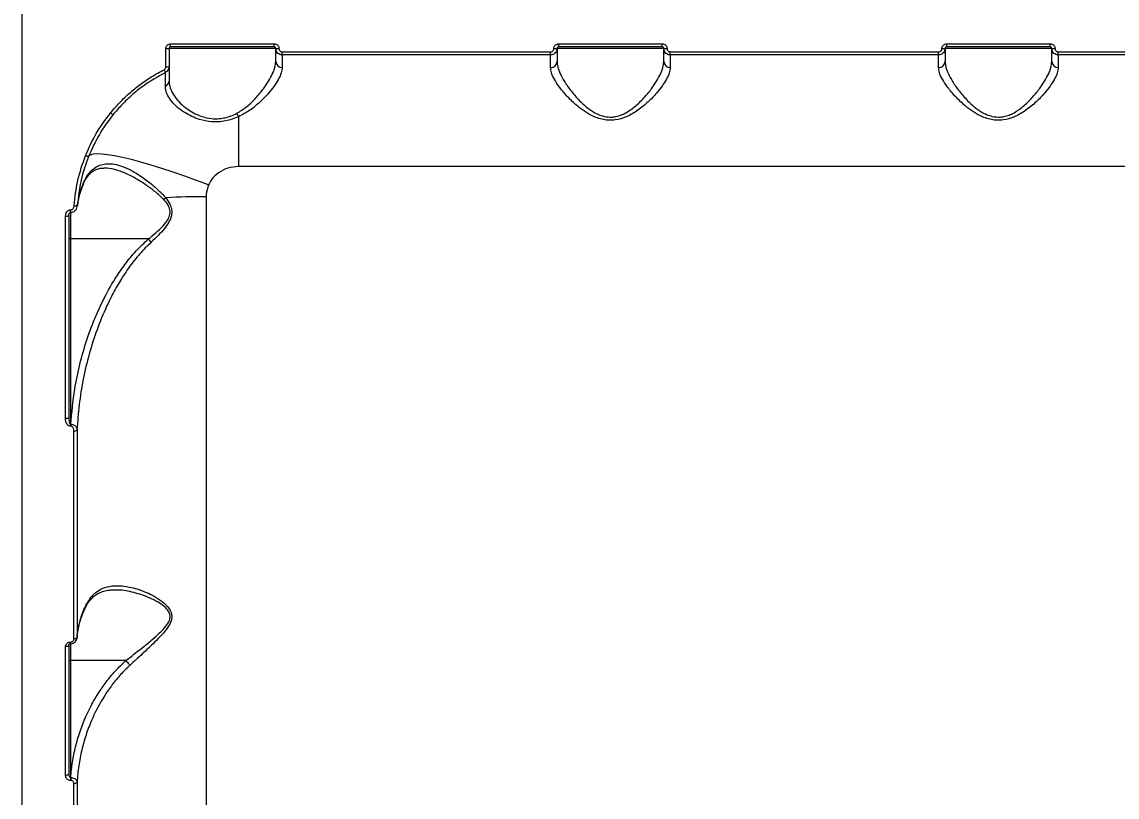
# Model space of a CAD drawing. Header units: millimetres. Extents: x -7735 to 7893, y -6545 to 6034.
# Drawn here: x -1993.2 to -1654.5, y -2416.5 to -2176.6 of the extents above; entities that cross this region are included whole.
import ezdxf

# ---------------------------------------------------------------- set-up
doc = ezdxf.new("R2010")
doc.units = ezdxf.units.MM
for name, color, linetype in [('DIKOM_ОБЪЕКТ', 7, 'Continuous'), ('DIKOM_РАЗМЕР_ЗОНА', 7, 'Continuous'), ('DIKOM_РАЗМЕР_ОБЪЕКТА', 7, 'Continuous')]:
    doc.layers.add(name, color=color, linetype=linetype)
doc.styles.add('style1', font='arial.ttf', dxfattribs={"width": 0.8})
doc.dimstyles.new('1-50', dxfattribs={"dimtxt": 300, "dimasz": 200, "dimexe": 100, "dimexo": 0, "dimgap": 100, "dimtad": 1, "dimtxsty": 'style1', "dimcen": 200, "dimclrd": 7, "dimclre": 7, "dimclrt": 7, "dimadec": 1, "dimazin": 2, "dimtfac": 1, "dimtmove": 0, "dimatfit": 2, "dimfxl": 0, "dimlwd": 25, "dimlwe": 18, "dimarcsym": 0})

# ---------------------------------------------------------------- blocks, each defined once
blk = doc.blocks.new('*D0')
at = {"layer": 'Defpoints', "color": 0, "transparency": 16777216}
for p in [(5893.22, 882.1), (-4595.74, 266.13), (5893.22, -5840.17)]:
    blk.add_point(p, dxfattribs=at)
at = {"layer": 'DIKOM_РАЗМЕР_ОБЪЕКТА', "color": 7, "lineweight": 18, "transparency": 16777216}
for p, q in [((5893.22, 882.1), (5893.22, -5940.17)), ((-4595.74, 266.13), (-4595.74, -5940.17))]:
    blk.add_line(p, q, dxfattribs=at)
at = {"layer": 'DIKOM_РАЗМЕР_ОБЪЕКТА', "color": 7, "lineweight": 25, "transparency": 16777216}
blk.add_line((-4395.74, -5840.17), (5693.22, -5840.17), dxfattribs=at)
at = {"layer": 'DIKOM_РАЗМЕР_ОБЪЕКТА', "color": 7, "transparency": 16777216}
for points in [[(-4395.74, -5806.84), (-4395.74, -5873.51), (-4595.74, -5840.17)], [(5693.22, -5806.84), (5693.22, -5873.51), (5893.22, -5840.17)]]:
    blk.add_solid(points, dxfattribs=at)
at = {"layer": 'DIKOM_РАЗМЕР_ОБЪЕКТА', "color": 7, "transparency": 16777216, "insert": (648.74, -5587), "char_height": 300, "attachment_point": 5, "style": 'style1'}
blk.add_mtext('10450', dxfattribs=at)
blk = doc.blocks.new('*D1')
at = {"layer": 'Defpoints', "color": 0, "transparency": 16777216}
for p in [(-1659.72, 4539.04), (-6635.97, -4006.79), (-1659.72, -4006.79)]:
    blk.add_point(p, dxfattribs=at)
at = {"layer": 'DIKOM_РАЗМЕР_ОБЪЕКТА', "color": 7, "lineweight": 18, "transparency": 16777216}
for p, q in [((-1659.72, 4539.04), (-6735.97, 4539.04)), ((-1659.72, -4006.79), (-6735.97, -4006.79))]:
    blk.add_line(p, q, dxfattribs=at)
at = {"layer": 'DIKOM_РАЗМЕР_ОБЪЕКТА', "color": 7, "lineweight": 25, "transparency": 16777216}
blk.add_line((-6635.97, 4339.04), (-6635.97, -3806.79), dxfattribs=at)
at = {"layer": 'DIKOM_РАЗМЕР_ОБЪЕКТА', "color": 7, "transparency": 16777216}
for points in [[(-6669.31, 4339.04), (-6602.64, 4339.04), (-6635.97, 4539.04)], [(-6669.31, -3806.79), (-6602.64, -3806.79), (-6635.97, -4006.79)]]:
    blk.add_solid(points, dxfattribs=at)
at = {"layer": 'DIKOM_РАЗМЕР_ОБЪЕКТА', "color": 7, "transparency": 16777216, "insert": (-6889.14, 266.13), "char_height": 300, "attachment_point": 5, "rotation": 90, "style": 'style1'}
blk.add_mtext('8550', dxfattribs=at)
blk = doc.blocks.new('*D3')
at = {"layer": 'Defpoints', "color": 0, "transparency": 16777216}
for p in [(-6112.56, 266.13), (7893.22, 266.13), (7893.22, -6445.11)]:
    blk.add_point(p, dxfattribs=at)
at = {"layer": 'DIKOM_РАЗМЕР_ЗОНА', "color": 7, "lineweight": 18, "transparency": 16777216}
for p, q in [((-6112.56, 266.13), (-6112.56, -6545.11)), ((7893.22, 266.13), (7893.22, -6545.11))]:
    blk.add_line(p, q, dxfattribs=at)
at = {"layer": 'DIKOM_РАЗМЕР_ЗОНА', "color": 7, "lineweight": 25, "transparency": 16777216}
blk.add_line((-5912.56, -6445.11), (7693.22, -6445.11), dxfattribs=at)
at = {"layer": 'DIKOM_РАЗМЕР_ЗОНА', "color": 7, "transparency": 16777216}
for points in [[(-5912.56, -6411.77), (-5912.56, -6478.44), (-6112.56, -6445.11)], [(7693.22, -6411.77), (7693.22, -6478.44), (7893.22, -6445.11)]]:
    blk.add_solid(points, dxfattribs=at)
at = {"layer": 'DIKOM_РАЗМЕР_ЗОНА', "color": 7, "transparency": 16777216, "insert": (890.33, -6191.83), "char_height": 300, "attachment_point": 5, "style": 'style1'}
blk.add_mtext('13950', dxfattribs=at)

msp = doc.modelspace()

# ---------------------------------------------------------------- linework, layer by layer
at = {"layer": 'DIKOM_ОБЪЕКТ', "color": 7, "linetype": 'Continuous', "lineweight": 15}
for p, q in [((-1993.19, -2169.877), (-1993.19, -2588.875)), ((-1947.19, -2183.409), (-1915.19, -2183.409)), ((-1947.19, -2184.375), (-1947.19, -2183.409)), ((-1915.19, -2184.375), (-1947.19, -2184.375)), ((-1915.19, -2184.375), (-1915.19, -2183.409)), ((-1827.19, -2183.409), (-1795.19, -2183.409)), ((-1827.19, -2184.375), (-1827.19, -2183.409)), ((-1795.19, -2184.375), (-1827.19, -2184.375)), ((-1795.19, -2184.375), (-1795.19, -2183.409)), ((-1707.19, -2183.409), (-1675.19, -2183.409)), ((-1707.19, -2184.375), (-1707.19, -2183.409)), ((-1675.19, -2184.375), (-1707.19, -2184.375)), ((-1675.19, -2184.375), (-1675.19, -2183.409)), ((-1948.69, -2190.539), (-1948.69, -2184.913)), ((-1947.69, -2184.875), (-1947.69, -2190.488)), ((-1914.69, -2184.875), (-1947.69, -2184.875)), ((-1914.69, -2188.925), (-1914.69, -2184.875)), ((-1912.69, -2185.915), (-1829.69, -2185.915)), ((-1912.69, -2186.875), (-1912.69, -2185.915)), ((-1912.69, -2186.875), (-1912.69, -2190.732)), ((-1829.69, -2186.875), (-1912.69, -2186.875)), ((-1829.69, -2186.875), (-1829.69, -2185.915)), ((-1829.69, -2190.732), (-1829.69, -2186.875)), ((-1827.69, -2184.875), (-1827.69, -2188.925)), ((-1794.69, -2184.875), (-1827.69, -2184.875)), ((-1794.69, -2188.925), (-1794.69, -2184.875)), ((-1792.69, -2185.915), (-1709.69, -2185.915)), ((-1792.69, -2186.875), (-1792.69, -2185.915)), ((-1792.69, -2186.875), (-1792.69, -2190.732)), ((-1709.69, -2186.875), (-1792.69, -2186.875)), ((-1709.69, -2186.875), (-1709.69, -2185.915)), ((-1709.69, -2190.732), (-1709.69, -2186.875)), ((-1707.69, -2184.875), (-1707.69, -2188.925)), ((-1674.69, -2184.875), (-1707.69, -2184.875)), ((-1674.69, -2188.925), (-1674.69, -2184.875)), ((-1672.69, -2185.915), (-1589.69, -2185.915)), ((-1672.69, -2186.875), (-1672.69, -2185.915)), ((-1672.69, -2186.875), (-1672.69, -2190.732)), ((-1589.69, -2186.875), (-1672.69, -2186.875)), ((-1926.19, -2205.968), (-1926.19, -2221.377)), ((-1576.19, -2221.377), (-1926.19, -2221.377)), ((-1974.292, -2227.024), (-1974.304, -2227.053)), ((-1936.24, -2230.722), (-1936.24, -2550.875)), ((-1978.19, -2234.778), (-1978.096, -2234.778)), ((-1978.19, -2235.621), (-1978.19, -2234.778)), ((-1978.096, -2235.621), (-1978.096, -2234.778)), ((-1975.949, -2233.564), (-1975.861, -2232.918)), ((-1979.69, -2299.386), (-1979.69, -2236.721)), ((-1978.69, -2236.559), (-1978.69, -2299.076)), ((-1978.19, -2235.61), (-1978.19, -2243.791)), ((-1978.19, -2235.621), (-1978.096, -2235.621)), ((-1954.077, -2243.791), (-1978.19, -2243.791)), ((-1978.19, -2243.791), (-1978.19, -2301.08)), ((-1978.19, -2301.08), (-1978.069, -2301.08)), ((-1978.19, -2301.08), (-1978.19, -2301.727)), ((-1978.069, -2301.727), (-1978.19, -2301.727)), ((-1978.069, -2301.08), (-1978.069, -2301.727)), ((-1976.133, -2302.89), (-1976.133, -2367.07)), ((-1977.13, -2367.508), (-1977.13, -2303.186)), ((-1979.69, -2409.76), (-1979.69, -2369.896)), ((-1978.69, -2369.418), (-1978.69, -2409.186)), ((-1978.19, -2368.48), (-1978.157, -2368.48)), ((-1978.19, -2369.005), (-1978.19, -2368.48)), ((-1978.19, -2369.005), (-1978.157, -2369.005)), ((-1978.19, -2369.021), (-1978.19, -2374.227)), ((-1978.157, -2369.005), (-1978.157, -2368.48)), ((-1961.03, -2374.227), (-1978.19, -2374.227)), ((-1978.19, -2374.227), (-1978.19, -2410.382)), ((-1978.19, -2410.382), (-1978.087, -2410.382)), ((-1978.19, -2410.382), (-1978.19, -2411.281)), ((-1978.087, -2411.281), (-1978.19, -2411.281)), ((-1978.087, -2410.382), (-1978.087, -2411.281)), ((-1977.13, -2478.224), (-1977.13, -2412.247)), ((-1976.133, -2411.71), (-1976.133, -2477.542))]:
    msp.add_line(p, q, dxfattribs=at)
at = {"layer": 'DIKOM_ОБЪЕКТ', "color": 7, "linetype": 'Continuous', "lineweight": 15, "flags": 128}
for points in [[(-1935.481, -2227.08), (-1939.175, -2225.674), (-1942.832, -2224.341), (-1946.417, -2223.096), (-1949.893, -2221.95), (-1953.228, -2220.915), (-1956.387, -2220.002), (-1959.34, -2219.218), (-1962.057, -2218.571), (-1964.512, -2218.07), (-1966.681, -2217.717), (-1968.541, -2217.517), (-1970.075, -2217.471), (-1971.267, -2217.581), (-1972.106, -2217.844), (-1972.584, -2218.259)], [(-1974.237, -2226.697), (-1974.266, -2226.948), (-1974.292, -2227.024)], [(-1978.69, -2243.626), (-1978.681, -2243.658), (-1978.652, -2243.689), (-1978.606, -2243.718), (-1978.544, -2243.743), (-1978.468, -2243.763), (-1978.382, -2243.779), (-1978.288, -2243.788), (-1978.19, -2243.791)], [(-1978.69, -2299.076), (-1978.709, -2299.136), (-1978.766, -2299.195), (-1978.859, -2299.248), (-1978.983, -2299.295), (-1979.135, -2299.334), (-1979.308, -2299.363), (-1979.495, -2299.38), (-1979.69, -2299.386)], [(-1976.133, -2367.07), (-1976.164, -2367.157), (-1976.229, -2367.24), (-1976.325, -2367.315), (-1976.45, -2367.381), (-1976.598, -2367.435), (-1976.765, -2367.475), (-1976.944, -2367.5), (-1977.13, -2367.508)], [(-1978.69, -2369.418), (-1978.709, -2369.511), (-1978.766, -2369.601), (-1978.859, -2369.684), (-1978.983, -2369.756), (-1979.135, -2369.816), (-1979.308, -2369.86), (-1979.495, -2369.887), (-1979.69, -2369.896)], [(-1978.69, -2374.065), (-1978.681, -2374.097), (-1978.652, -2374.127), (-1978.606, -2374.155), (-1978.544, -2374.18), (-1978.468, -2374.2), (-1978.382, -2374.215), (-1978.288, -2374.224), (-1978.19, -2374.227)], [(-1978.69, -2409.186), (-1978.709, -2409.298), (-1978.766, -2409.406), (-1978.859, -2409.505), (-1978.983, -2409.592), (-1979.135, -2409.663), (-1979.308, -2409.716), (-1979.495, -2409.749), (-1979.69, -2409.76)]]:
    msp.add_lwpolyline(points, dxfattribs=at)
at = {"layer": 'DIKOM_ОБЪЕКТ', "color": 7, "linetype": 'Continuous', "lineweight": 15}
for centre, radius, start, end in [((-1948.443, -2178.266), 6.652, 267.87107, 276.49845), ((-1913.937, -2178.262), 6.655, 263.50344, 272.12756), ((-1828.443, -2178.266), 6.652, 267.87107, 276.49845), ((-1793.937, -2178.262), 6.655, 263.50344, 272.12756), ((-1708.443, -2178.266), 6.652, 267.87107, 276.49845), ((-1673.937, -2178.262), 6.655, 263.50344, 272.12756), ((-1948.442, -2185.643), 4.903, 267.10092, 278.82284), ((-1912.782, -2188.824), 1.911, 183.04459, 272.75573), ((-1829.598, -2188.824), 1.911, 267.24756, 356.95552), ((-1792.782, -2188.824), 1.911, 183.04459, 272.75573), ((-1709.598, -2188.824), 1.911, 267.24756, 356.95552), ((-1672.782, -2188.824), 1.911, 183.04448, 272.75244), ((-1940.592, -2187.313), 9.578, 205.47977, 211.17906), ((-1949.45, -2194.92), 1.761, 291.13645, 358.17282), ((-1963.338, -2202.169), 3.548, 227.18972, 242.55367), ((-1919.846, -2202.025), 7.469, 202.82603, 211.86163), ((-1972.428, -2215.885), 2.379, 242.90018, 266.23474), ((-1952.888, -2226.616), 6.084, 305.65479, 313.27017), ((-1936.354, -2467.283), 236.56, 89.97243, 92.99595), ((-1976.668, -2231.546), 1.968, 259.7581, 289.14637), ((-1979.447, -2235.05), 1.688, 261.72242, 296.64351), ((-1960.197, -2249.761), 8.549, 35.39835, 44.29195), ((-1976.928, -2302.041), 1.163, 259.97178, 313.1274), ((-1976.98, -2411.331), 0.928, 260.70124, 335.91334)]:
    msp.add_arc(centre, radius, start, end, dxfattribs=at)
for points, knots in [([(-1948.69, -2184.913), (-1948.683, -2184.802), (-1948.665, -2184.522), (-1948.484, -2184.1), (-1948.145, -2183.718), (-1947.696, -2183.459), (-1947.359, -2183.426), (-1947.19, -2183.409)], [0, 0, 0, 0, 0.1419046, 0.3567288, 0.571313, 0.7856881, 1, 1, 1, 1]), ([(-1947.19, -2184.375), (-1947.246, -2184.38), (-1947.359, -2184.391), (-1947.509, -2184.477), (-1947.622, -2184.604), (-1947.682, -2184.745), (-1947.688, -2184.838), (-1947.69, -2184.875)], [0, 0, 0, 0, 0.2139528, 0.4280582, 0.6427973, 0.8578477, 1, 1, 1, 1]), ([(-1915.19, -2183.409), (-1915.08, -2183.417), (-1914.801, -2183.435), (-1914.38, -2183.615), (-1913.999, -2183.955), (-1913.74, -2184.406), (-1913.707, -2184.744), (-1913.69, -2184.913)], [0, 0, 0, 0, 0.1406362, 0.3551035, 0.569833, 0.7848416, 1, 1, 1, 1]), ([(-1914.69, -2184.875), (-1914.696, -2184.819), (-1914.707, -2184.706), (-1914.793, -2184.556), (-1914.92, -2184.443), (-1915.061, -2184.383), (-1915.153, -2184.377), (-1915.19, -2184.375)], [0, 0, 0, 0, 0.215575, 0.4307005, 0.6453424, 0.8596254, 1, 1, 1, 1]), ([(-1828.69, -2184.913), (-1828.683, -2184.802), (-1828.665, -2184.522), (-1828.484, -2184.1), (-1828.145, -2183.718), (-1827.696, -2183.459), (-1827.359, -2183.426), (-1827.19, -2183.409)], [0, 0, 0, 0, 0.1419046, 0.3567288, 0.571313, 0.7856881, 1, 1, 1, 1]), ([(-1827.19, -2184.375), (-1827.246, -2184.38), (-1827.359, -2184.391), (-1827.509, -2184.477), (-1827.622, -2184.604), (-1827.682, -2184.745), (-1827.688, -2184.838), (-1827.69, -2184.875)], [0, 0, 0, 0, 0.2139528, 0.4280582, 0.6427973, 0.8578477, 1, 1, 1, 1]), ([(-1795.19, -2183.409), (-1795.08, -2183.417), (-1794.801, -2183.435), (-1794.38, -2183.615), (-1793.999, -2183.955), (-1793.74, -2184.406), (-1793.707, -2184.744), (-1793.69, -2184.913)], [0, 0, 0, 0, 0.1406362, 0.3551035, 0.569833, 0.7848416, 1, 1, 1, 1]), ([(-1794.69, -2184.875), (-1794.696, -2184.819), (-1794.707, -2184.706), (-1794.793, -2184.556), (-1794.92, -2184.443), (-1795.061, -2184.383), (-1795.153, -2184.377), (-1795.19, -2184.375)], [0, 0, 0, 0, 0.215575, 0.4307005, 0.6453424, 0.8596254, 1, 1, 1, 1]), ([(-1708.69, -2184.913), (-1708.683, -2184.802), (-1708.665, -2184.522), (-1708.484, -2184.1), (-1708.145, -2183.718), (-1707.696, -2183.459), (-1707.359, -2183.426), (-1707.19, -2183.409)], [0, 0, 0, 0, 0.1419117, 0.3567467, 0.5713415, 0.7857274, 1, 1, 1, 1]), ([(-1707.19, -2184.375), (-1707.246, -2184.38), (-1707.359, -2184.391), (-1707.509, -2184.477), (-1707.622, -2184.604), (-1707.682, -2184.745), (-1707.688, -2184.838), (-1707.69, -2184.875)], [0, 0, 0, 0, 0.2138351, 0.4279725, 0.6427438, 0.8578264, 1, 1, 1, 1]), ([(-1675.19, -2183.409), (-1675.08, -2183.417), (-1674.801, -2183.435), (-1674.38, -2183.615), (-1673.999, -2183.955), (-1673.74, -2184.406), (-1673.707, -2184.744), (-1673.69, -2184.913)], [0, 0, 0, 0, 0.1406362, 0.3551035, 0.569833, 0.7848416, 1, 1, 1, 1]), ([(-1674.69, -2184.875), (-1674.696, -2184.819), (-1674.707, -2184.706), (-1674.793, -2184.556), (-1674.92, -2184.443), (-1675.061, -2184.383), (-1675.153, -2184.377), (-1675.19, -2184.375)], [0, 0, 0, 0, 0.215575, 0.4307005, 0.6453424, 0.8596254, 1, 1, 1, 1]), ([(-1912.69, -2186.875), (-1912.837, -2186.865), (-1913.208, -2186.841), (-1913.771, -2186.602), (-1914.278, -2186.149), (-1914.624, -2185.55), (-1914.668, -2185.1), (-1914.69, -2184.875)], [0, 0, 0, 0, 0.1407485, 0.3554715, 0.5702987, 0.7851782, 1, 1, 1, 1]), ([(-1913.69, -2184.913), (-1913.679, -2185.026), (-1913.657, -2185.251), (-1913.485, -2185.552), (-1913.23, -2185.778), (-1912.949, -2185.898), (-1912.764, -2185.91), (-1912.69, -2185.915)], [0, 0, 0, 0, 0.215067, 0.4302116, 0.6449322, 0.8594109, 1, 1, 1, 1]), ([(-1827.69, -2184.875), (-1827.7, -2185.023), (-1827.725, -2185.395), (-1827.965, -2185.957), (-1828.417, -2186.464), (-1829.016, -2186.809), (-1829.466, -2186.853), (-1829.69, -2186.875)], [0, 0, 0, 0, 0.1416757, 0.3563608, 0.570916, 0.7854526, 1, 1, 1, 1]), ([(-1829.69, -2185.915), (-1829.578, -2185.904), (-1829.353, -2185.882), (-1829.054, -2185.709), (-1828.827, -2185.455), (-1828.707, -2185.174), (-1828.695, -2184.987), (-1828.69, -2184.913)], [0, 0, 0, 0, 0.2142574, 0.4285791, 0.6431709, 0.8580784, 1, 1, 1, 1]), ([(-1792.69, -2186.875), (-1792.837, -2186.865), (-1793.208, -2186.841), (-1793.771, -2186.602), (-1794.278, -2186.149), (-1794.624, -2185.55), (-1794.668, -2185.1), (-1794.69, -2184.875)], [0, 0, 0, 0, 0.1407485, 0.3554715, 0.5702987, 0.7851782, 1, 1, 1, 1]), ([(-1793.69, -2184.913), (-1793.679, -2185.026), (-1793.657, -2185.251), (-1793.485, -2185.552), (-1793.23, -2185.778), (-1792.949, -2185.898), (-1792.764, -2185.91), (-1792.69, -2185.915)], [0, 0, 0, 0, 0.215067, 0.4302116, 0.6449322, 0.8594109, 1, 1, 1, 1]), ([(-1707.69, -2184.875), (-1707.7, -2185.023), (-1707.725, -2185.395), (-1707.965, -2185.957), (-1708.417, -2186.464), (-1709.016, -2186.809), (-1709.466, -2186.853), (-1709.69, -2186.875)], [0, 0, 0, 0, 0.1416757, 0.3563608, 0.570916, 0.7854526, 1, 1, 1, 1]), ([(-1709.69, -2185.915), (-1709.578, -2185.904), (-1709.353, -2185.882), (-1709.054, -2185.709), (-1708.827, -2185.455), (-1708.707, -2185.174), (-1708.695, -2184.987), (-1708.69, -2184.913)], [0, 0, 0, 0, 0.2142574, 0.4285791, 0.6431709, 0.8580784, 1, 1, 1, 1]), ([(-1672.69, -2186.875), (-1672.837, -2186.865), (-1673.208, -2186.841), (-1673.771, -2186.602), (-1674.279, -2186.149), (-1674.624, -2185.55), (-1674.668, -2185.1), (-1674.69, -2184.875)], [0, 0, 0, 0, 0.14071459, 0.35544358, 0.57030524, 0.78517216, 1, 1, 1, 1]), ([(-1673.69, -2184.913), (-1673.679, -2185.026), (-1673.657, -2185.251), (-1673.485, -2185.552), (-1673.23, -2185.778), (-1672.949, -2185.898), (-1672.764, -2185.91), (-1672.69, -2185.915)], [0, 0, 0, 0, 0.2150789, 0.4301987, 0.6449881, 0.8594787, 1, 1, 1, 1]), ([(-1949.238, -2191.433), (-1949.143, -2191.373), (-1948.952, -2191.251), (-1948.764, -2190.961), (-1948.695, -2190.712), (-1948.691, -2190.569), (-1948.69, -2190.539)], [0, 0, 0, 0, 0.3056537, 0.6116317, 0.9180796, 1, 1, 1, 1]), ([(-1947.69, -2190.488), (-1947.692, -2190.548), (-1947.7, -2190.831), (-1947.838, -2191.33), (-1948.214, -2191.908), (-1948.596, -2192.15), (-1948.786, -2192.272)], [0, 0, 0, 0, 0.0819095, 0.3881017, 0.6939998, 1, 1, 1, 1]), ([(-1947.69, -2190.488), (-1947.69, -2190.575), (-1947.69, -2190.76), (-1947.69, -2192.218), (-1947.69, -2194.048), (-1947.69, -2194.977)], [0, 0, 0, 0, 0.3069734, 0.6484694, 1, 1, 1, 1]), ([(-1926.731, -2204.923), (-1925.665, -2204.259), (-1923.424, -2202.864), (-1920.747, -2200.15), (-1918.564, -2197.466), (-1916.89, -2194.978), (-1915.691, -2192.756), (-1914.864, -2190.683), (-1914.748, -2189.511), (-1914.69, -2188.925)], [0, 0, 0, 0, 0.14637113, 0.30757646, 0.4690105, 0.60209736, 0.73511037, 0.86764212, 1, 1, 1, 1]), ([(-1912.69, -2190.732), (-1912.755, -2191.288), (-1912.884, -2192.399), (-1913.809, -2194.376), (-1915.158, -2196.497), (-1917.042, -2198.877), (-1919.503, -2201.443), (-1922.532, -2204.038), (-1924.999, -2205.34), (-1926.19, -2205.968)], [0, 0, 0, 0, 0.13165638, 0.26348649, 0.39513913, 0.52687276, 0.68829905, 0.8495362, 1, 1, 1, 1]), ([(-1792.69, -2190.732), (-1792.752, -2191.277), (-1792.877, -2192.386), (-1793.8, -2194.359), (-1795.153, -2196.489), (-1797.025, -2198.856), (-1799.487, -2201.435), (-1802.563, -2204.004), (-1805.98, -2206.048), (-1809.092, -2206.994), (-1811.537, -2207.124), (-1813.406, -2206.908), (-1815.252, -2206.387), (-1817.357, -2205.471), (-1819.614, -2204.086), (-1822.254, -2202.005), (-1824.861, -2199.438), (-1827.07, -2196.737), (-1828.615, -2194.311), (-1829.523, -2192.323), (-1829.638, -2191.231), (-1829.69, -2190.732)], [0, 0, 0, 0, 0.0545812, 0.1110301, 0.1659452, 0.2220114, 0.2890728, 0.3579604, 0.422673, 0.4774041, 0.5047498, 0.5331007, 0.5623537, 0.5923826, 0.6398892, 0.6885834, 0.7592846, 0.83206, 0.8901609, 0.9498688, 1, 1, 1, 1]), ([(-1827.69, -2188.925), (-1827.643, -2189.449), (-1827.542, -2190.586), (-1826.739, -2192.666), (-1825.384, -2195.179), (-1823.415, -2198.025), (-1821.12, -2200.698), (-1818.743, -2202.913), (-1816.751, -2204.365), (-1814.844, -2205.349), (-1812.912, -2206.003), (-1811.18, -2206.148), (-1809.559, -2205.956), (-1808.273, -2205.63), (-1806.083, -2204.684), (-1803.485, -2202.849), (-1800.758, -2200.168), (-1798.578, -2197.484), (-1796.895, -2194.984), (-1795.7, -2192.774), (-1794.865, -2190.69), (-1794.749, -2189.519), (-1794.69, -2188.925)], [0, 0, 0, 0, 0.0507138, 0.1099153, 0.1707244, 0.242653, 0.3164736, 0.3637497, 0.4119879, 0.4400474, 0.4688592, 0.5101004, 0.521087, 0.5468189, 0.5734089, 0.6369332, 0.7046135, 0.7741506, 0.8302503, 0.8873304, 0.9428805, 1, 1, 1, 1]), ([(-1672.69, -2190.732), (-1672.752, -2191.277), (-1672.877, -2192.386), (-1673.8, -2194.359), (-1675.153, -2196.489), (-1677.025, -2198.856), (-1679.487, -2201.435), (-1682.563, -2204.004), (-1685.98, -2206.048), (-1689.092, -2206.994), (-1691.537, -2207.124), (-1693.406, -2206.908), (-1695.252, -2206.387), (-1697.357, -2205.471), (-1699.614, -2204.086), (-1702.254, -2202.005), (-1704.861, -2199.438), (-1707.07, -2196.737), (-1708.615, -2194.311), (-1709.523, -2192.323), (-1709.638, -2191.231), (-1709.69, -2190.732)], [0, 0, 0, 0, 0.0545811, 0.11103, 0.1659451, 0.2220122, 0.2890726, 0.3579602, 0.4226728, 0.4774039, 0.5047496, 0.5331005, 0.5623536, 0.5923825, 0.6398891, 0.6885833, 0.7592845, 0.8320599, 0.8901608, 0.9498688, 1, 1, 1, 1]), ([(-1707.69, -2188.925), (-1707.643, -2189.449), (-1707.542, -2190.586), (-1706.739, -2192.666), (-1705.384, -2195.179), (-1703.415, -2198.025), (-1701.12, -2200.698), (-1698.743, -2202.913), (-1696.751, -2204.365), (-1694.844, -2205.349), (-1692.912, -2206.003), (-1691.18, -2206.148), (-1689.559, -2205.956), (-1688.273, -2205.63), (-1686.083, -2204.684), (-1683.485, -2202.849), (-1680.758, -2200.168), (-1678.578, -2197.484), (-1676.895, -2194.984), (-1675.7, -2192.774), (-1674.865, -2190.69), (-1674.749, -2189.519), (-1674.69, -2188.925)], [0, 0, 0, 0, 0.0507138, 0.1099153, 0.1707244, 0.242653, 0.3164736, 0.3637497, 0.4119879, 0.4400474, 0.4688592, 0.5101004, 0.521087, 0.5468189, 0.5734089, 0.6369332, 0.7046135, 0.7741506, 0.8302503, 0.8873304, 0.9428805, 1, 1, 1, 1]), ([(-1965.749, -2204.772), (-1964.835, -2203.699), (-1963.008, -2201.556), (-1959.941, -2198.638), (-1956.627, -2195.946), (-1953.07, -2193.501), (-1950.515, -2192.122), (-1949.238, -2191.433)], [0, 0, 0, 0, 0.197835, 0.3955014, 0.593167, 0.7965862, 1, 1, 1, 1]), ([(-1948.786, -2192.272), (-1951.194, -2193.633), (-1954.842, -2195.695), (-1959.187, -2199.241), (-1962.261, -2202.139), (-1964.078, -2204.268), (-1964.974, -2205.318)], [0, 0, 0, 0, 0.3951747, 0.5986704, 0.8021688, 1, 1, 1, 1]), ([(-1948.815, -2196.563), (-1948.81, -2195.695), (-1948.799, -2193.933), (-1948.791, -2192.697), (-1948.788, -2192.301), (-1948.787, -2192.278), (-1948.786, -2192.272)], [0, 0, 0, 0, 0.3414925, 0.6929938, 0.91801, 1, 1, 1, 1]), ([(-1926.19, -2205.968), (-1926.834, -2206.238), (-1928.135, -2206.783), (-1930.225, -2207.342), (-1932.402, -2207.634), (-1935.147, -2207.603), (-1937.993, -2207.002), (-1940.703, -2205.923), (-1943.024, -2204.644), (-1945.145, -2203.076), (-1946.906, -2201.301), (-1948.136, -2199.47), (-1948.739, -2197.884), (-1948.794, -2196.925), (-1948.815, -2196.563)], [0, 0, 0, 0, 0.0603691, 0.1220459, 0.1825861, 0.2452024, 0.3548657, 0.4358135, 0.5191029, 0.6213419, 0.7265993, 0.8297214, 0.9355802, 1, 1, 1, 1]), ([(-1947.69, -2194.977), (-1947.669, -2195.356), (-1947.613, -2196.345), (-1947.049, -2198.006), (-1945.914, -2199.906), (-1944.265, -2201.786), (-1942.314, -2203.425), (-1940.139, -2204.795), (-1937.642, -2205.946), (-1935.044, -2206.593), (-1932.599, -2206.659), (-1931.259, -2206.487), (-1929.9, -2206.194), (-1928.519, -2205.778), (-1927.332, -2205.211), (-1926.731, -2204.923)], [0, 0, 0, 0, 0.0653916, 0.170368, 0.2779409, 0.3818122, 0.4884119, 0.5695632, 0.6527945, 0.7604193, 0.8151634, 0.8718865, 0.8800445, 0.9391992, 1, 1, 1, 1]), ([(-1973.511, -2218.003), (-1972.484, -2215.681), (-1970.404, -2210.981), (-1967.313, -2206.858), (-1965.749, -2204.772)], [0, 0, 0, 0, 0.4941727, 1, 1, 1, 1]), ([(-1964.974, -2205.318), (-1966.473, -2207.309), (-1969.506, -2211.338), (-1971.55, -2215.934), (-1972.584, -2218.259)], [0, 0, 0, 0, 0.4941686, 1, 1, 1, 1]), ([(-1977.017, -2233.482), (-1976.742, -2230.872), (-1976.184, -2225.587), (-1974.41, -2220.551), (-1973.511, -2218.003)], [0, 0, 0, 0, 0.4938636, 1, 1, 1, 1]), ([(-1972.584, -2218.259), (-1973.446, -2220.69), (-1975.19, -2225.615), (-1975.743, -2230.787), (-1976.022, -2233.404)], [0, 0, 0, 0, 0.4938145, 1, 1, 1, 1]), ([(-1974.237, -2226.697), (-1973.926, -2226.015), (-1973.296, -2224.633), (-1972.101, -2223.017), (-1970.72, -2221.76), (-1969.107, -2220.895), (-1967.261, -2220.463), (-1965.108, -2220.503), (-1962.695, -2221.068), (-1959.918, -2222.227), (-1956.862, -2223.986), (-1953.855, -2226.167), (-1951.066, -2228.498), (-1949.504, -2230.192), (-1948.718, -2231.046)], [0, 0, 0, 0, 0.0667232, 0.1352466, 0.2049085, 0.2761749, 0.3547312, 0.4350084, 0.5258153, 0.6185669, 0.7247445, 0.8332655, 0.9160257, 1, 1, 1, 1]), ([(-1926.19, -2221.377), (-1927.304, -2221.474), (-1929.509, -2221.666), (-1932.459, -2223.182), (-1934.465, -2225.107), (-1935.214, -2226.561), (-1935.481, -2227.08)], [0, 0, 0, 0, 0.288566, 0.5716337, 0.8470485, 1, 1, 1, 1]), ([(-1974.284, -2227.059), (-1974.201, -2226.843), (-1973.917, -2226.106), (-1973.33, -2225.073), (-1972.549, -2223.97), (-1971.683, -2223.113), (-1970.724, -2222.452), (-1969.63, -2222.025), (-1968.682, -2221.819), (-1968.037, -2221.855), (-1967.888, -2221.864)], [0, 0, 0, 0, 0.0545846, 0.1865351, 0.3226053, 0.4612888, 0.6104605, 0.7718536, 0.9472164, 1, 1, 1, 1]), ([(-1949.342, -2231.559), (-1950.19, -2230.761), (-1951.899, -2229.151), (-1954.869, -2227.001), (-1958.074, -2224.978), (-1961.271, -2223.371), (-1964.202, -2222.334), (-1966.357, -2221.846), (-1967.537, -2221.877), (-1967.886, -2221.886)], [0, 0, 0, 0, 0.1394686, 0.2812136, 0.4569312, 0.6359666, 0.7849073, 0.9365907, 1, 1, 1, 1]), ([(-1976.022, -2233.404), (-1975.838, -2232.275), (-1975.467, -2230.005), (-1974.648, -2227.803), (-1974.237, -2226.697)], [0, 0, 0, 0, 0.4974144, 1, 1, 1, 1]), ([(-1975.861, -2232.918), (-1975.825, -2232.632), (-1975.673, -2231.413), (-1975.154, -2229.442), (-1974.516, -2227.791), (-1974.228, -2227.044)], [0, 0, 0, 0, 0.1438462, 0.6125511, 1, 1, 1, 1]), ([(-1935.481, -2227.08), (-1935.809, -2228.061), (-1936.171, -2229.144), (-1936.236, -2230.386), (-1936.239, -2230.608), (-1936.24, -2230.722)], [0, 0, 0, 0, 0.8217809, 0.9078675, 1, 1, 1, 1]), ([(-1954.077, -2243.791), (-1953.268, -2243.148), (-1951.826, -2242.001), (-1949.845, -2240.188), (-1948.355, -2238.439), (-1947.461, -2236.719), (-1947.331, -2235.508), (-1947.462, -2234.424), (-1947.994, -2233.074), (-1948.845, -2232.117), (-1949.342, -2231.559)], [0, 0, 0, 0, 0.2010506, 0.3584012, 0.5149467, 0.638498, 0.7217811, 0.7449667, 0.851274, 1, 1, 1, 1]), ([(-1948.718, -2231.046), (-1948.243, -2231.684), (-1947.416, -2232.796), (-1946.772, -2234.743), (-1946.865, -2236.714), (-1947.746, -2238.748), (-1949.178, -2240.721), (-1951.055, -2242.782), (-1952.454, -2244.088), (-1953.228, -2244.809)], [0, 0, 0, 0, 0.1491232, 0.2596295, 0.371665, 0.4987818, 0.6508273, 0.8069673, 1, 1, 1, 1]), ([(-1979.69, -2236.721), (-1979.669, -2236.469), (-1979.628, -2235.993), (-1979.328, -2235.399), (-1978.943, -2235.01), (-1978.553, -2234.809), (-1978.3, -2234.788), (-1978.19, -2234.778)], [0, 0, 0, 0, 0.2792238, 0.5294564, 0.7216314, 0.879422, 1, 1, 1, 1]), ([(-1978.097, -2235.602), (-1977.924, -2235.595), (-1977.541, -2235.58), (-1976.999, -2235.294), (-1976.51, -2234.83), (-1976.152, -2234.175), (-1976.019, -2233.639), (-1976.018, -2233.345), (-1976.018, -2233.328)], [0, 0, 0, 0, 0.1511655, 0.3335226, 0.5232653, 0.739667, 0.9847491, 1, 1, 1, 1]), ([(-1978.096, -2234.778), (-1978.034, -2234.774), (-1977.872, -2234.762), (-1977.607, -2234.641), (-1977.321, -2234.378), (-1977.092, -2233.975), (-1977.042, -2233.648), (-1977.017, -2233.482)], [0, 0, 0, 0, 0.10108389, 0.26127913, 0.46064775, 0.72651467, 1, 1, 1, 1]), ([(-1978.681, -2236.725), (-1978.686, -2236.635), (-1978.701, -2236.365), (-1978.605, -2236), (-1978.419, -2235.735), (-1978.288, -2235.642), (-1978.211, -2235.62), (-1978.165, -2235.622), (-1978.141, -2235.629), (-1978.13, -2235.632)], [0, 0, 0, 0, 0.1995409, 0.5950432, 0.8023743, 0.9046781, 0.9445263, 0.9749109, 1, 1, 1, 1]), ([(-1978.069, -2301.08), (-1977.746, -2297.478), (-1977.19, -2291.265), (-1975.362, -2282.575), (-1973.181, -2274.924), (-1970.353, -2267.392), (-1967.266, -2260.981), (-1964.174, -2255.71), (-1961.243, -2251.478), (-1957.955, -2247.415), (-1955.37, -2244.999), (-1954.077, -2243.791)], [0, 0, 0, 0, 0.1721624, 0.2969448, 0.4217197, 0.5495763, 0.677392, 0.7569473, 0.8364866, 0.9182757, 1, 1, 1, 1]), ([(-1953.228, -2244.809), (-1954.429, -2245.985), (-1956.833, -2248.338), (-1959.95, -2252.343), (-1962.778, -2256.592), (-1965.742, -2261.872), (-1968.654, -2268.18), (-1971.343, -2275.604), (-1973.47, -2283.259), (-1974.758, -2289.81), (-1975.695, -2296.354), (-1975.959, -2300.292), (-1976.133, -2302.89)], [0, 0, 0, 0, 0.0776031, 0.1552629, 0.2354699, 0.3156952, 0.4385198, 0.5613749, 0.6872833, 0.8132008, 0.876764, 1, 1, 1, 1]), ([(-1978.19, -2301.727), (-1978.289, -2301.718), (-1978.508, -2301.698), (-1978.858, -2301.511), (-1979.21, -2301.152), (-1979.565, -2300.482), (-1979.684, -2299.852), (-1979.69, -2299.433), (-1979.69, -2299.386)], [0, 0, 0, 0, 0.0933797, 0.2087439, 0.3720624, 0.5793193, 0.9536392, 1, 1, 1, 1]), ([(-1978.69, -2299.076), (-1978.679, -2299.431), (-1978.663, -2299.946), (-1978.537, -2300.558), (-1978.428, -2300.866), (-1978.322, -2301.021), (-1978.243, -2301.073), (-1978.208, -2301.078), (-1978.19, -2301.08)], [0, 0, 0, 0, 0.4958111, 0.7197772, 0.870293, 0.9510196, 0.9758768, 1, 1, 1, 1]), ([(-1978.069, -2301.08), (-1977.945, -2301.09), (-1977.672, -2301.111), (-1977.236, -2301.255), (-1976.794, -2301.523), (-1976.379, -2301.975), (-1976.169, -2302.459), (-1976.141, -2302.791), (-1976.133, -2302.89)], [0, 0, 0, 0, 0.1137246, 0.2493344, 0.4227042, 0.613493, 0.8848153, 1, 1, 1, 1]), ([(-1977.13, -2303.186), (-1977.154, -2302.916), (-1977.188, -2302.522), (-1977.43, -2302.079), (-1977.645, -2301.86), (-1977.867, -2301.745), (-1978.006, -2301.733), (-1978.069, -2301.727)], [0, 0, 0, 0, 0.4299355, 0.6257452, 0.788115, 0.9052709, 1, 1, 1, 1]), ([(-1973.429, -2357.627), (-1973.402, -2357.565), (-1973.154, -2356.998), (-1972.567, -2356.108), (-1971.659, -2354.964), (-1970.591, -2354.025), (-1969.359, -2353.283), (-1967.864, -2352.716), (-1966.268, -2352.373), (-1965.104, -2352.35), (-1964.571, -2352.34)], [0, 0, 0, 0, 0.0148733, 0.1349468, 0.2626139, 0.397765, 0.5419826, 0.6955337, 0.8603763, 1, 1, 1, 1]), ([(-1973.375, -2357.073), (-1972.756, -2356.009), (-1971.753, -2354.284), (-1969.885, -2352.729), (-1967.871, -2351.644), (-1965.276, -2351.022), (-1961.75, -2351.031), (-1957.575, -2351.92), (-1953.58, -2353.541), (-1950.354, -2355.457), (-1948.338, -2357.121), (-1947.147, -2358.841), (-1946.736, -2360.373), (-1946.999, -2362.11), (-1948.103, -2364.132), (-1949.93, -2366.317), (-1952.622, -2369.056), (-1955.995, -2372.2), (-1958.555, -2374.547), (-1959.847, -2375.731)], [0, 0, 0, 0, 0.0742571, 0.1205056, 0.1678162, 0.2375787, 0.3094447, 0.4056707, 0.5047061, 0.5602508, 0.6168548, 0.6484778, 0.6753861, 0.7024583, 0.7386855, 0.7871093, 0.8368192, 0.9176548, 1, 1, 1, 1]), ([(-1961.03, -2374.227), (-1959.701, -2373.175), (-1957.021, -2371.052), (-1953.509, -2368.246), (-1950.66, -2365.772), (-1948.744, -2363.838), (-1947.546, -2362.005), (-1947.258, -2360.428), (-1947.705, -2359.053), (-1948.965, -2357.542), (-1951.071, -2356.092), (-1954.415, -2354.438), (-1958.597, -2353.083), (-1962.259, -2352.352), (-1964.18, -2352.425), (-1964.578, -2352.44)], [0, 0, 0, 0, 0.1152027, 0.2322678, 0.2999334, 0.3687192, 0.4168195, 0.4516287, 0.4864128, 0.5286281, 0.6057435, 0.6850525, 0.822524, 0.9632597, 1, 1, 1, 1]), ([(-1976.133, -2367.07), (-1975.914, -2365.483), (-1975.485, -2362.371), (-1974.299, -2359.062), (-1973.502, -2357.346), (-1973.375, -2357.073)], [0, 0, 0, 0, 0.4665324, 0.9150067, 1, 1, 1, 1]), ([(-1973.375, -2357.073), (-1973.371, -2357.093), (-1973.343, -2357.262), (-1973.334, -2357.458), (-1973.431, -2357.58), (-1973.443, -2357.594)], [0, 0, 0, 0, 0.1052007, 0.892868, 1, 1, 1, 1]), ([(-1976.125, -2367.187), (-1976.122, -2367.103), (-1976.08, -2366.066), (-1975.71, -2364.085), (-1974.969, -2361.276), (-1974.185, -2359.113), (-1973.562, -2357.919), (-1973.405, -2357.617)], [0, 0, 0, 0, 0.0255707, 0.317695, 0.6098523, 0.9011847, 1, 1, 1, 1]), ([(-1978.157, -2368.992), (-1978.113, -2368.996), (-1977.826, -2369.02), (-1977.294, -2368.854), (-1976.664, -2368.44), (-1976.261, -2367.808), (-1976.083, -2367.294), (-1976.133, -2367.04), (-1976.134, -2367.034)], [0, 0, 0, 0, 0.0419751, 0.2717836, 0.5072847, 0.7485135, 0.9944094, 1, 1, 1, 1]), ([(-1979.69, -2369.896), (-1979.678, -2369.761), (-1979.653, -2369.472), (-1979.439, -2369.07), (-1979.101, -2368.743), (-1978.671, -2368.523), (-1978.35, -2368.494), (-1978.19, -2368.48)], [0, 0, 0, 0, 0.18903213, 0.40449621, 0.60681208, 0.80337538, 1, 1, 1, 1]), ([(-1978.672, -2369.39), (-1978.67, -2369.341), (-1978.666, -2369.255), (-1978.559, -2369.13), (-1978.429, -2369.049), (-1978.297, -2369.01), (-1978.177, -2369.001), (-1978.109, -2369.011), (-1978.079, -2369.015)], [0, 0, 0, 0, 0.3052863, 0.5392778, 0.6957992, 0.8158279, 0.9217052, 1, 1, 1, 1]), ([(-1978.157, -2368.48), (-1978.049, -2368.47), (-1977.831, -2368.451), (-1977.538, -2368.3), (-1977.305, -2368.076), (-1977.157, -2367.8), (-1977.139, -2367.6), (-1977.13, -2367.508)], [0, 0, 0, 0, 0.195183, 0.3901569, 0.5932358, 0.8111153, 1, 1, 1, 1]), ([(-1978.087, -2410.382), (-1977.931, -2408.791), (-1977.62, -2405.609), (-1976.643, -2400.857), (-1975.281, -2396.15), (-1973.632, -2391.906), (-1971.747, -2387.99), (-1969.675, -2384.399), (-1967.163, -2380.791), (-1964.32, -2377.346), (-1962.124, -2375.267), (-1961.027, -2374.228)], [0, 0, 0, 0, 0.1183249, 0.2366494, 0.3581437, 0.4796273, 0.5712594, 0.6768257, 0.7823884, 0.8912062, 1, 1, 1, 1]), ([(-1961.027, -2374.228), (-1961.027, -2374.228), (-1961.028, -2374.228), (-1961.029, -2374.227), (-1961.03, -2374.227), (-1961.03, -2374.227)], [0, 0, 0, 0, 0.3063988, 0.69912236, 1, 1, 1, 1]), ([(-1961.027, -2374.228), (-1960.873, -2374.39), (-1960.564, -2374.715), (-1960.19, -2375.194), (-1959.963, -2375.528), (-1959.875, -2375.683), (-1959.847, -2375.731)], [0, 0, 0, 0, 0.3252205, 0.6505387, 0.8925225, 1, 1, 1, 1]), ([(-1959.847, -2375.731), (-1960.091, -2375.958), (-1961.314, -2377.099), (-1963.379, -2379.291), (-1966.745, -2383.519), (-1969.501, -2388.04), (-1971.855, -2393.066), (-1973.428, -2397.232), (-1974.751, -2401.936), (-1975.706, -2406.77), (-1975.991, -2410.063), (-1976.133, -2411.71)], [0, 0, 0, 0, 0.0242943, 0.1222464, 0.2202151, 0.4215137, 0.5118862, 0.6322369, 0.7525903, 0.8762986, 1, 1, 1, 1]), ([(-1978.19, -2411.281), (-1978.26, -2411.278), (-1978.502, -2411.268), (-1978.898, -2411.132), (-1979.307, -2410.819), (-1979.623, -2410.352), (-1979.666, -2409.969), (-1979.69, -2409.76)], [0, 0, 0, 0, 0.0796191, 0.2757179, 0.4707495, 0.7105161, 1, 1, 1, 1]), ([(-1978.69, -2409.186), (-1978.683, -2409.349), (-1978.669, -2409.634), (-1978.571, -2409.994), (-1978.457, -2410.214), (-1978.35, -2410.325), (-1978.27, -2410.374), (-1978.214, -2410.379), (-1978.19, -2410.382)], [0, 0, 0, 0, 0.3508847, 0.618191, 0.8028927, 0.879333, 0.9491554, 1, 1, 1, 1]), ([(-1978.087, -2410.382), (-1977.994, -2410.387), (-1977.688, -2410.406), (-1977.196, -2410.529), (-1976.671, -2410.794), (-1976.284, -2411.167), (-1976.147, -2411.498), (-1976.135, -2411.681), (-1976.133, -2411.71)], [0, 0, 0, 0, 0.0891735, 0.293671, 0.4896258, 0.716412, 0.9546071, 1, 1, 1, 1]), ([(-1977.13, -2412.247), (-1977.146, -2412.108), (-1977.175, -2411.862), (-1977.38, -2411.565), (-1977.637, -2411.373), (-1977.886, -2411.29), (-1978.04, -2411.283), (-1978.087, -2411.281)], [0, 0, 0, 0, 0.3026038, 0.5347054, 0.7254651, 0.9170931, 1, 1, 1, 1])]:
    msp.add_open_spline(points, degree=3, knots=knots, dxfattribs=at)

# ---------------------------------------------------------------- dimensions: what is measured, and where the dimension line sits
at = {"layer": 'DIKOM_РАЗМЕР_ЗОНА'}
dim = msp.add_linear_dim(base=(7893.216, -6445.106), p1=(-6112.558, 266.125), p2=(7893.216, 266.125), text='13950', dimstyle='1-50', dxfattribs=at)
dim.commit()
dim.dimension.update_dxf_attribs({"geometry": '*D3', "text_midpoint": (890.329, -6445.106), "dimtype": 160})
at = {"layer": 'DIKOM_РАЗМЕР_ОБЪЕКТА'}
dim = msp.add_linear_dim(base=(-6635.972, -4006.787), p1=(-1659.723, 4539.038), p2=(-1659.723, -4006.787), angle=90, text='8550', dimstyle='1-50', dxfattribs=at)
dim.commit()
dim.dimension.update_dxf_attribs({"geometry": '*D1', "text_midpoint": (-6635.972, 266.125), "dimtype": 160})
dim = msp.add_linear_dim(base=(5893.216, -5840.173), p1=(-4595.736, 266.125), p2=(5893.216, 882.098), text='10450', dimstyle='1-50', dxfattribs=at)
dim.commit()
dim.dimension.update_dxf_attribs({"geometry": '*D0', "text_midpoint": (648.74, -5840.173), "dimtype": 160})

doc.saveas('drawing.dxf')
